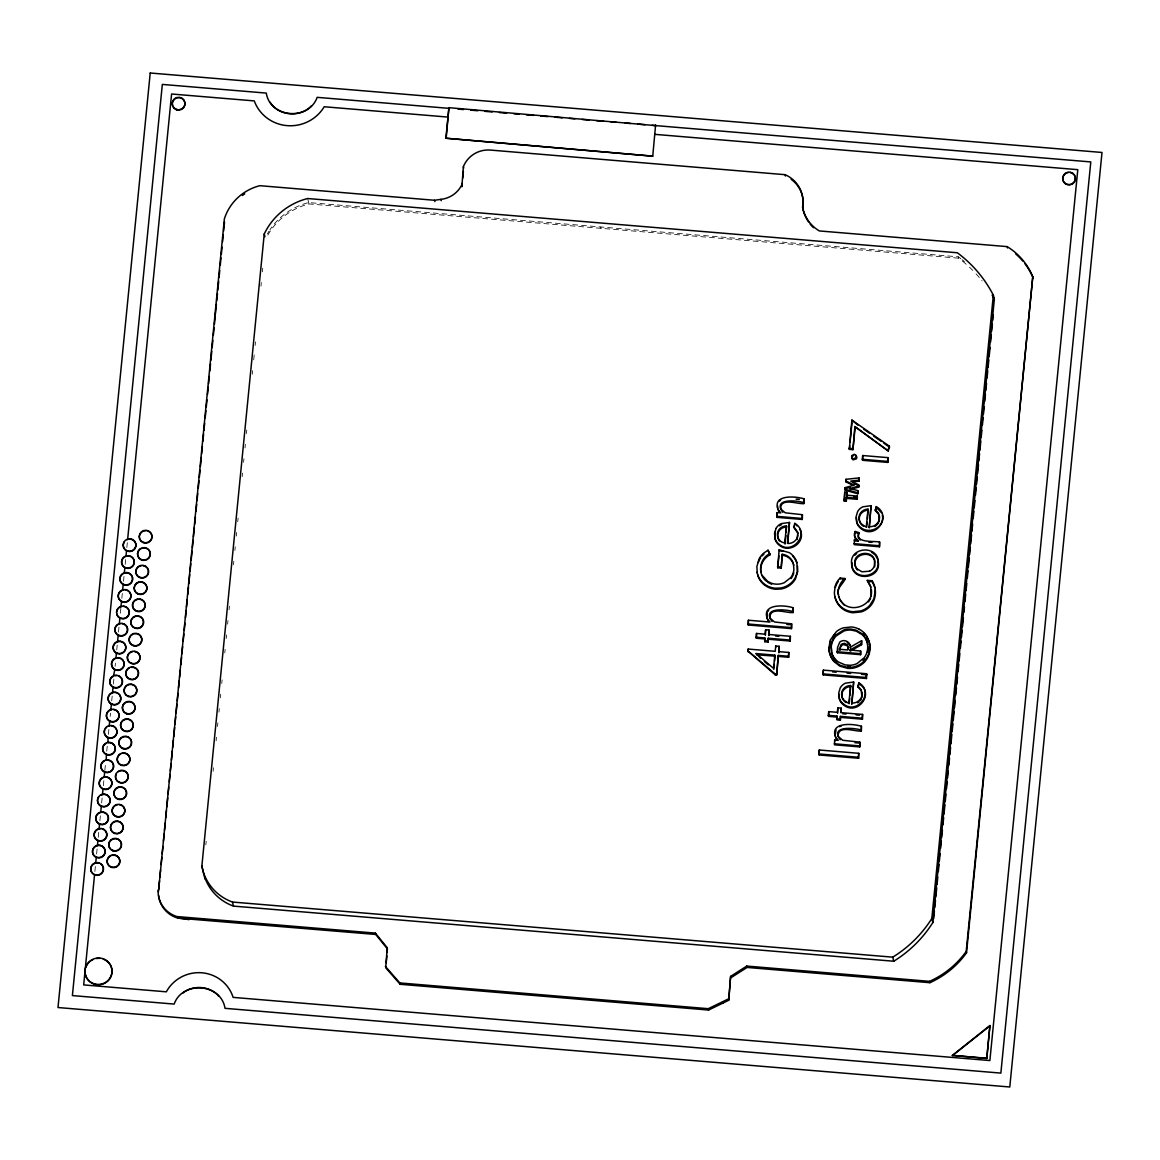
<?xml version="1.0" encoding="UTF-8"?>
<svg xmlns="http://www.w3.org/2000/svg" width="1160" height="1160" viewBox="0 0 1160 1160"><rect width="100%" height="100%" fill="white"/><g stroke="black" fill="none" stroke-linecap="round" stroke-linejoin="round"><path stroke-width="0.75" stroke-dasharray="5 3.75" d="M94.874 871.479L95.366 866.447M96.599 854.006L97.092 848.989M98.237 837.317L98.904 830.604M99.876 820.816L100.528 814.103M101.63 802.981L102.124 797.964M103.341 785.697L103.834 780.665M104.835 770.443L105.662 762.062M106.734 751.216L107.401 744.517M108.402 734.367L109.069 727.654M110.171 716.372L110.49 713.139M111.708 700.915L112.187 696.058M113.375 684.009L113.854 679.165M115.101 666.391L115.42 663.158M116.74 649.904L117.218 645.047M118.494 632.07L119.132 625.602M120.365 613.19L120.843 608.347M121.829 598.328L122.307 593.471M123.511 581.261L123.99 576.404M125.178 564.398L125.657 559.54M126.831 547.534L127.31 542.691M205.842 844.842L206.19 841.261M213.092 771.327L213.44 767.746M216.094 740.848L216.456 737.252M217.514 726.493L217.862 722.912M218.936 712.153L219.283 708.572M220.342 697.812L220.704 694.231M221.763 683.472L222.111 679.876M224.779 652.906L225.127 649.31M226.2 638.522L226.548 634.926M227.621 624.138L227.969 620.542M229.042 609.754L229.39 606.158M233.479 564.804L233.827 561.208M234.886 550.434L235.248 546.838M236.306 536.05L236.669 532.454M237.727 521.666L238.09 518.071M242.164 476.716L242.527 473.12M243.585 462.333L243.933 458.736M245.006 447.949L245.355 444.352M246.427 433.564L246.775 429.983M252.271 374.245L252.633 370.649M253.692 359.861L254.228 354.467M255.113 345.477L255.475 341.881M260.971 286.157L261.333 282.562M262.392 271.774L262.74 268.177M960.813 258.724A127.368 124.308 -13.9 0 0 958.334 256.824L308.661 202.579A65.163 63.597 -13.9 0 0 269.976 229.724M267.786 235.161A65.163 63.597 -13.9 0 1 308.995 203.942L958.667 258.173A127.368 124.308 -13.9 0 1 961.147 260.072M958.334 256.824L958.667 258.173M600.75 226.969L601.083 228.317M307.646 198.519L308.995 203.942M962.38 261.043A127.368 124.308 -13.9 0 1 968.31 266.133M969.456 267.192A127.368 124.308 -13.9 0 1 972.819 270.469M976.038 273.847A127.368 124.308 -13.9 0 1 982.099 280.981M962.046 259.695A127.368 124.308 -13.9 0 1 964.453 261.681M267.452 233.812A65.163 63.597 -13.9 0 1 269.091 231.072"/><path stroke-width="1.5" d="M774.764 537.225L775.286 531.831M838.927 696.812L838.927 694.159M856.327 517.809L856.878 522.928A12.151 11.846 -13.9 0 0 861.111 528.67C875.394 540.168 892.635 515.939 876.293 506.601L875.394 510.661L878.802 514.373M838.491 594.529C833.866 589.062 850.439 577.811 842.001 579.231M874.857 561.498L874.437 565.717A9.048 8.83 -13.9 0 1 869.551 571.213M878.062 561.092C880.73 576.375 856.268 581.479 852.151 566.936M851.889 565.34L851.918 562.527M808.563 221.966A37.033 36.148 -13.9 0 1 802.792 208.089L802.894 200.216A30.363 29.638 -13.9 0 0 785.103 174.681L490.434 150.075A26.361 25.723 -13.9 0 0 463.376 166.663L461.868 186.716L462.202 183.309M875.235 589.86L873.915 598.734L869.695 605.491A19.938 19.459 -13.9 0 1 860.894 610.899L852.846 611.74A20.75 20.242 -13.9 0 1 845.074 609.551A20.097 19.604 -13.9 0 1 837.491 602.721L836.23 600.46A21.011 20.503 -13.9 0 1 834.373 592.688L835.098 586.438A18.299 17.849 -13.9 0 1 840.115 578.072L845.002 578.492L845.234 579.609M867.738 646.192L867.651 648.73A18.575 18.125 -13.9 0 1 864.243 657.691L857.052 663.578A18.299 17.849 -13.9 0 1 850.091 665.289L845.104 664.883L838.506 662.07A17.936 17.502 -13.9 0 1 831.749 652.906M94.54 874.829L83.68 984.913L166.344 991.814A36.38 35.51 -13.9 0 1 201.883 972.79A36.38 35.51 -13.9 0 1 233.117 997.383L989.871 1060.559L1077.799 169.665L654.907 134.357M95.7 863.083L96.266 857.37M97.425 845.626L97.904 840.666M99.543 824.165L99.064 828.921L97.86 829.298A6.394 6.249 -13.9 0 0 96.787 840.101L98.266 840.84A6.394 6.249 -13.9 0 0 106.488 837.085A6.394 6.249 -13.9 0 0 102.747 829.081M100.703 812.435L101.297 806.345M102.457 794.6L103.008 789.046M104.168 777.316L104.675 772.125M106.401 754.565L106.212 760.264A6.394 6.249 -13.9 0 1 113.622 766.948A6.394 6.249 -13.9 0 1 105.024 772.299L103.559 771.545A6.394 6.249 -13.9 0 1 104.618 760.757M108.069 737.716L107.953 742.719A6.394 6.249 -13.9 0 1 115.362 749.404A6.394 6.249 -13.9 0 1 106.763 754.754L105.284 754A6.394 6.249 -13.9 0 1 106.357 743.212M109.228 725.971L109.693 721.23M110.809 709.905L111.389 704.149M112.505 692.824L113.056 687.242M114.782 669.625L113.491 676.135A6.394 6.249 -13.9 0 0 112.433 686.923L113.897 687.677A6.394 6.249 -13.9 0 0 122.119 683.922A6.394 6.249 -13.9 0 0 118.378 675.917M116.421 653.138L115.913 658.314L116.826 658.024A6.394 6.249 -13.9 0 1 124.236 664.709A6.394 6.249 -13.9 0 1 115.638 670.059L114.173 669.305A6.394 6.249 -13.9 0 1 115.231 658.517M117.537 641.813L118.175 635.303M119.291 623.993L119.886 618.048M121.002 606.723L121.51 601.562M122.626 590.237L123.192 584.495M124.308 573.171L124.859 567.632M125.976 556.307L126.513 550.768M127.629 539.458L171.593 94.003L254.272 100.906A38.845 37.903 -13.9 0 0 287.086 125.628A38.845 37.903 -13.9 0 0 324.22 106.749L448.224 117.102M158.456 891.562L224.373 218.834A49.778 48.589 -13.9 0 1 259.84 185.687L434.594 200.274L440.916 199.346A25.984 25.36 -13.9 0 0 461.535 185.353M158.644 889.749L159.529 880.744M159.877 877.148L160.588 869.942M161.124 864.534L161.834 857.341M162.197 853.731L162.907 846.524M163.444 841.13L164.154 833.924M164.502 830.313L165.213 823.121M165.75 817.713L166.46 810.506M166.808 806.91L167.707 797.906M168.055 794.295L168.766 787.089M169.302 781.695L170.012 774.488M170.375 770.878L171.085 763.686M171.434 760.076L172.318 751.071M172.68 747.475L173.391 740.268M173.754 736.658L174.638 727.654M174.986 724.058L175.696 716.851M176.059 713.255L176.944 704.236M177.306 700.64L178.016 693.433M178.553 688.039L179.263 680.833M179.612 677.222L180.322 670.016M180.858 664.622L181.569 657.415M181.917 653.82L182.627 646.613M183.164 641.204L183.875 633.998M184.237 630.402L184.947 623.196M185.484 617.787L186.194 610.58M186.542 606.985L187.253 599.778M187.789 594.37L188.5 587.178M188.848 583.567L189.747 574.562M190.095 570.966L190.805 563.76M191.168 560.149L192.052 551.145M192.415 547.549L193.125 540.342M193.474 536.746L194.358 527.742M194.72 524.132L195.431 516.925M195.968 511.531L196.678 504.325M197.026 500.714L197.737 493.522M198.273 488.113L198.983 480.907M199.346 477.311L200.056 470.104M200.405 466.494L201.304 457.489M201.651 453.893L202.362 446.687M202.899 441.278L203.609 434.072M203.957 430.476L204.667 423.27M205.204 417.875L205.914 410.669M206.277 407.059L206.987 399.852M207.524 394.458L208.235 387.251M208.582 383.655L209.293 376.449M209.829 371.04L210.54 363.834M210.888 360.238L211.787 351.233M212.135 347.623L212.845 340.416M213.382 335.022L214.093 327.816M214.455 324.205L215.165 317.013M215.513 313.418L216.398 304.457M216.761 300.861L217.457 293.697M217.819 290.101L218.704 281.14M219.051 277.559L219.762 270.382M220.298 265.017L220.994 257.839M221.357 254.257L222.067 247.08M222.589 241.7L223.3 234.537M223.648 230.942L224.532 221.981M201.869 866.027L264.248 233.987A65.163 63.597 -13.9 0 1 307.646 198.519L957.319 252.749A127.368 124.308 -13.9 0 1 993.337 295.147L994.352 299.207L932.829 922.548A121.293 118.363 -13.9 0 1 893.751 961.234L233.464 906.105A48.575 47.4 -13.9 0 1 202.869 870.102L201.869 866.027A48.575 47.4 -13.9 0 0 232.464 902.045L233.464 906.105M655.603 124.932L652.746 156.165L445.904 138.228L448.92 107.677L655.762 125.613M446.238 137.228L448.92 107.677M462.709 178.219L463.376 171.419M802.444 206.741A37.033 36.148 -13.9 0 0 819.293 230.927L1007.155 246.616A65.221 63.655 -13.9 0 1 1032.777 276.762L966.193 951.446A89.9 87.739 -13.9 0 1 929.595 981.345L746.75 966.077L730.611 976.386L728.726 1000.268L708.601 1010.041L400.171 984.289L385.714 967.759L387.223 947.72L375.376 933.104L176.915 916.559A27.405 26.738 -13.9 0 1 158.123 890.198M386.222 962.655L386.889 955.869M387.223 952.462L387.223 947.72M770.037 618.193L774.532 621.977L791.613 623.848L791.497 628.618L748.272 625.008L748.389 620.237L769.95 622.035L767.195 618.599M748.272 625.008L748.389 620.237M778.519 656.429L788.669 657.27L788.409 656.255L778.273 655.414L776.692 675.018L775.315 674.902L747.997 651.064L748.2 649.063L775.199 651.311L775.721 646.033L779.172 646.323L778.896 652.616L779.172 646.323M748.258 652.079L748.2 649.063M768.457 639.232L790.264 641.059L790.018 640.044L768.195 638.217L768.181 642.016L764.773 641.726L765.049 638.957L756.363 638.232L756.494 633.462L765.18 634.187L765.426 635.202L765.614 629.721L769.008 630.01L768.819 635.477L769.008 630.01M756.363 638.232L756.494 633.462M756.175 653.558L773.517 668.334L774.822 655.125L756.175 653.558L760.394 658.14M756.407 654.776L775.083 656.139L774.59 661.084M728.726 1000.268L730.611 976.386M764.773 641.726L764.803 637.928L756.117 637.202M765.18 634.187L765.614 629.721M780.796 509.08L785.262 512.822L802.386 514.692L802.27 519.462L777.055 517.36L777.171 512.589L780.782 512.894L777.997 509.458M777.055 517.36L777.171 512.589M768.181 642.016L768.195 638.217M793.759 565.268L792.628 561.759A13.514 13.195 -13.9 0 0 789.597 557.641A13.079 12.76 -13.9 0 0 782.231 554.291L781.216 568.066L777.722 567.776L779.143 549.797L789.525 552.711A18.4 17.951 -13.9 0 1 796.659 561.918L797.79 571.314L795.397 578.956A19.778 19.3 -13.9 0 1 790.38 584.814L788.264 586.279A20.285 19.807 -13.9 0 1 780.999 589.005L775.648 589.251A21.242 20.735 -13.9 0 1 767.789 587.062L765.528 585.742A19.981 19.502 -13.9 0 1 760.134 580.304A19.793 19.314 -13.9 0 1 757.93 575.693L757.045 572.112M777.722 567.776L778.896 555.901M781.216 568.066L782.231 554.291M786.465 525.929L784.769 543.097L781.666 541.966A8.54 8.338 -13.9 0 1 777.49 535.543C776.751 530.279 781.289 525.871 786.465 525.929L786.205 532.092M785.03 544.112L785.871 535.529M773.778 669.349L774.256 664.39M776.026 528.423A11.005 10.745 -13.9 0 1 781.347 523.58L789.496 522.449L787.422 543.416C792.454 543.982 797.558 540.226 797.906 535.05M787.843 542.691L789.496 522.449M776.692 675.018L778.273 655.414M788.409 656.255L788.785 652.457L778.65 651.601M790.018 640.044L790.38 636.289L768.572 634.462M791.497 628.618L791.613 623.848M769.892 617.845C769.66 605.911 786.857 613.452 793.077 612.524L793.193 607.753C782.913 604.49 759.032 603.867 768.587 621.441M802.27 519.462L802.386 514.692M780.651 508.733C780.288 496.988 797.891 504.484 803.837 503.571L803.952 498.8C793.773 495.726 769.689 494.638 779.404 512.314M788.669 657.27L788.785 652.457M790.264 641.059L790.38 636.289M793.077 612.524L793.193 607.753M803.837 503.571L803.952 498.8M823.02 673.887L823.383 670.132L866.607 673.742L866.491 678.513L823.266 674.902L823.02 673.887L866.23 677.498L866.491 678.513M823.266 674.902L823.383 670.132M859.038 477.935L858.82 480.182L850.744 481.096L858.617 484.764L858.487 486.084L849.961 488.519L857.791 490.622L857.82 493.783L845.248 490.216L845.161 487.62L854.369 485.083L845.814 480.936L845.973 479.312L859.038 477.935L859.067 481.197L852.629 481.806M818.916 753.957L819.308 749.998L858.748 753.304L858.617 758.263L819.178 754.971L818.916 753.957L858.356 757.248L858.617 758.263M846.611 498.394L857.284 499.293L857.037 498.278L846.351 497.379L846.321 501.25L844.234 501.076L844.755 492.13L846.858 492.304L846.829 496.19L846.858 492.304M855.109 427.576L852.933 449.674L849.337 449.37L851.875 420.079L889.372 446.194L888.299 450.993L854.862 426.561L888.299 450.993M819.178 754.971L819.308 749.998M844.234 501.076L844.755 492.13M845.248 490.216L845.161 487.62M853.194 485.402L846.06 481.951L845.973 479.312M849.337 449.37L849.685 445.846M850.034 442.308L851.947 422.863M846.321 501.25L846.351 497.379M852.933 449.674L854.862 426.561M828.327 715.357L837.012 716.082L837.259 717.097L828.573 716.372L828.327 715.357L828.689 711.602L837.375 712.327L837.81 707.875L841.217 708.165L841.174 712.139M828.573 716.372L828.82 713.878M850.019 649.962L860.633 651.05L860.618 654.689L837.375 652.746L837.534 647.57L839.753 642.103C844.262 638.246 851.353 642.336 850.439 648.237L850.193 647.222L861.648 640.683L861.605 644.67L850.251 651.166L850.019 649.962L861.358 643.655L861.648 640.683M837.375 652.746L837.781 648.585M844.987 578.593C839.376 582.581 836.592 590.904 839.144 597.704M847.554 645.758L842.784 644.467L840.507 646.961L839.927 650.311L839.681 649.296L841.159 644.308L844.451 643.278L847.308 644.742L848.163 649.411M857.037 498.278L857.255 496.074L846.568 495.175M857.82 493.783L857.791 490.622M857.284 499.293L857.255 496.074M850.222 489.389L858.748 487.099L858.617 484.764M838.26 736.527L842.726 740.268L859.85 742.139L859.734 746.909L834.518 744.807L834.649 740.036L838.245 740.327L835.461 736.904M840.652 717.387L862.474 719.2L862.213 718.185L840.406 716.372L840.377 720.157L836.984 719.882L837.012 716.082M858.11 541.096L855.326 538.501L854.499 535.804A6.786 6.612 -13.9 0 1 855.224 531.483L858.82 532.614C854.485 543.446 874.51 540.821 879.599 541.995L879.483 546.766L854.267 544.649L854.398 539.893L857.849 540.168L855.065 537.486M862.344 459.287L862.721 455.532L887.937 457.635L887.806 462.405L862.605 460.302L862.344 459.287L887.559 461.39L887.806 462.405M837.621 713.342L837.81 707.875M862.605 460.302L862.721 455.532M840.377 720.157L840.406 716.372M841.217 708.165L840.768 712.617L862.59 714.429L862.474 719.2M848.946 702.67L850.628 685.502C845.466 685.458 840.913 689.866 841.653 695.13A8.54 8.338 -13.9 0 0 845.829 701.539L849.192 703.685L849.7 698.538M866.346 526.321L868.042 509.153C862.866 509.11 858.327 513.517 859.053 518.781A8.54 8.338 -13.9 0 0 863.229 525.19L866.592 527.336L867.1 522.188M850.034 695.101L850.628 685.502M867.448 518.752L868.042 509.153M853.659 682.022L851.832 704.004L853.659 682.022L845.51 683.153A11.005 10.745 -13.9 0 0 840.188 687.996L838.68 693.143L839.463 699.262A12.151 11.846 -13.9 0 0 843.697 705.019C857.284 716.314 875.22 693.187 859.154 683.95L858.893 682.936C874.973 692.158 857.037 715.299 843.451 704.004A12.151 11.846 -13.9 0 1 839.216 698.247M871.058 505.673L869.246 527.669L871.058 505.673L862.909 506.804A11.005 10.745 -13.9 0 0 857.588 511.661L856.08 516.794L856.616 521.913A12.151 11.846 -13.9 0 0 860.851 527.655C869.783 534.789 885.109 526.959 882.354 515.112M870.856 587.221L867.274 580.348L872.103 580.754C877.119 588.627 876.539 599.691 869.957 606.506A19.938 19.459 -13.9 0 1 861.155 611.914L853.093 612.755A20.75 20.242 -13.9 0 1 845.336 610.566A20.097 19.604 -13.9 0 1 837.737 603.736L836.49 601.475A21.011 20.503 -13.9 0 1 834.91 596.443M860.618 654.689L860.633 651.05M858.356 757.248L858.748 753.304M859.734 746.909L859.85 742.139M838.129 736.179C837.752 724.434 855.355 731.931 861.3 731.017L861.416 726.247C851.237 723.173 827.153 722.086 836.867 739.761M862.213 718.185L862.59 714.429M866.23 677.498L866.607 673.742M879.483 546.766L879.599 541.995M887.559 461.39L887.937 457.635M861.3 731.017L861.416 726.247M932.829 922.548L931.828 918.488L993.337 295.147M933.698 918.503L934.409 911.296M934.771 907.685L935.482 900.479M935.83 896.883L936.729 887.879M937.077 884.268L937.788 877.062M938.324 871.667L939.034 864.461M939.397 860.851L940.107 853.644M940.644 848.236L941.355 841.029M941.702 837.433L942.413 830.227M942.949 824.818L943.66 817.611M944.008 814.015L944.907 804.996M945.255 801.401L945.965 794.194M946.502 788.785L947.212 781.579M947.575 777.983L948.285 770.777M948.822 765.368L949.533 758.161M949.88 754.565L950.591 747.359M950.954 743.748L951.838 734.744M952.201 731.134L952.911 723.927M953.259 720.331L954.143 711.327M954.506 707.716L955.216 700.51M955.753 695.115L956.463 687.909M956.812 684.298L957.522 677.092M958.058 671.683L958.769 664.477M959.131 660.881L959.842 653.674M960.379 648.266L961.089 641.059M961.437 637.463L962.147 630.257M962.51 626.647L963.394 617.642M963.931 612.234L964.467 606.839M964.989 601.431L965.7 594.225M966.062 590.614L966.773 583.408M967.309 578.014L968.02 570.807M968.368 567.197L969.267 558.192M969.615 554.582L970.326 547.375M970.688 543.779L971.572 534.774M971.935 531.164L972.645 523.957M973.167 518.563L973.878 511.357M974.24 507.747L974.951 500.54M975.487 495.132L976.198 487.925M976.546 484.329L977.256 477.123M977.619 473.512L978.504 464.507M978.866 460.911L979.577 453.705M979.924 450.095L980.823 441.09M981.171 437.479L981.882 430.287M982.418 424.879L983.129 417.673M983.477 414.062L984.202 406.855M984.724 401.462L985.434 394.255M985.797 390.645L986.508 383.438M987.044 378.029L987.755 370.823M988.103 367.227L988.813 360.02M989.176 356.41L990.06 347.406M990.596 341.997L991.307 334.805M991.669 331.195L992.38 323.988M992.728 320.392L993.264 314.983M730.945 977.735L747.083 967.44L929.928 982.694A89.9 87.739 -13.9 0 0 966.527 952.795L1032.777 276.762M986.768 1058.514L989.93 1025.527L952.374 1055.368L986.768 1058.514L989.93 1025.527M871.305 596.037L870.609 586.206L867.26 580.449M767.166 613.133L766.847 617.468M879.381 521.115L878.555 513.358L875.147 509.646M861.967 697.464L861.155 689.707L857.747 685.995L858.893 682.936M874.683 566.732L874.437 559.555M830.502 641.117L829.139 649.324A20.807 20.314 -13.9 0 0 830.053 654.588A20.343 19.865 -13.9 0 0 833.793 661.36L839.855 666.144L847.597 668.363A20.75 20.242 -13.9 0 0 855.659 667.493A20.097 19.604 -13.9 0 0 864.476 662.041M888.038 449.978L889.372 446.194M798.065 533.455L793.832 527.438L794.731 523.363C810.796 532.585 792.874 555.712 779.288 544.417A12.151 11.846 -13.9 0 1 775.054 538.675M875.394 510.661L876.293 506.601M861.402 690.722L857.994 687.01L859.154 683.95M836.012 729.857L835.098 735.759M797.123 539.545L797.805 532.44L793.585 526.423M776.026 528.423L774.517 533.557L775.301 539.69A12.151 11.846 -13.9 0 0 779.534 545.432C789.815 553.827 806.577 541.909 799.951 529.496M758.263 562.44L759.278 560.077A19.662 19.198 -13.9 0 1 760.568 557.916M858.82 532.614L858.226 537.37L860.126 540.067M868.579 601.88L870.638 598.139M878.7 522.783L875.017 526.51M860.329 700.611L861.3 699.117M767.804 611.523L768.717 610.16M852.18 456.59L853.586 455.401M833.039 636.448L834.707 634.433M864.476 662.041L866.143 660.011A21.011 20.503 -13.9 0 0 869.492 652.674L869.957 649.861A20.909 20.416 -13.9 0 0 869.13 641.784L866.94 637.087M862.996 660.518L864.505 658.706M854.906 555.162L856.674 553.436M779.447 501.076L780.622 499.989M311.576 105.691C300.599 117.841 278.806 116.275 270.12 102.24M952.447 1055.643L990.002 1025.803M182.671 993.178C193.111 984.593 209.975 985.84 218.79 996.193M757.291 573.127L756.856 566.645L759.032 559.062A19.662 19.198 -13.9 0 1 763.701 553.146L768.021 550.217L769.732 553.769C759.104 558.554 757.205 574.62 766.774 581.45M769.732 553.769L769.993 554.784C763.642 557.989 759.626 565.297 760.96 572.359M857.617 702.844L859.096 701.858M385.381 966.41L399.837 982.94L708.267 1008.692L728.393 998.919M869.551 571.213L861.981 571.808L857.182 568.965A9.469 9.251 -13.9 0 1 854.862 563.861C852.962 552.058 872.465 549.245 874.683 560.585M839.535 726.624L841.232 726.087M126.962 539.661L128.557 539.168A6.394 6.249 -13.9 0 1 135.966 545.852A6.394 6.249 -13.9 0 1 127.368 551.203L125.889 550.449A6.394 6.249 -13.9 0 1 124.41 541.749M123.54 589.947L121.945 590.454A6.394 6.249 -13.9 0 0 120.886 601.242L122.351 601.982A6.394 6.249 -13.9 0 0 130.819 597.443A6.394 6.249 -13.9 0 0 125.207 589.875M121.916 606.448L120.321 606.941A6.394 6.249 -13.9 0 0 116.609 612.074M120.219 623.703L118.624 624.196A6.394 6.249 -13.9 0 0 117.551 634.999L119.031 635.738A6.394 6.249 -13.9 0 0 127.484 631.199A6.394 6.249 -13.9 0 0 121.887 623.63M111.737 709.615L110.142 710.109A6.394 6.249 -13.9 0 0 109.069 720.911L110.548 721.65A6.394 6.249 -13.9 0 0 119.016 717.112A6.394 6.249 -13.9 0 0 113.404 709.543M108.01 726.348L109.606 725.855M101.239 794.977L102.834 794.484A6.394 6.249 -13.9 0 1 110.243 801.168A6.394 6.249 -13.9 0 1 101.645 806.519L100.18 805.765A6.394 6.249 -13.9 0 1 98.687 797.065M845.408 488.635L850.019 487.374M868.289 510.168C863.112 510.125 858.574 514.533 859.313 519.796A8.54 8.338 -13.9 0 0 863.489 526.22M786.712 526.945C781.55 526.901 776.997 531.294 777.736 536.558A8.54 8.338 -13.9 0 0 779.52 540.952M850.889 686.517C845.712 686.473 841.174 690.882 841.899 696.145A8.54 8.338 -13.9 0 0 846.089 702.554M868.985 526.654C875.032 527.438 880.658 521.725 879.381 515.663M851.585 702.989C857.631 703.786 863.258 698.073 861.981 692.012M847.859 666.26L850.338 666.304M387.556 949.068L375.724 934.452L178.118 918.126L177.784 916.762M449.094 108.359L317.159 97.338C308.806 120.974 270.222 118.175 266.278 93.09L162.327 84.419L72.398 995.584L174.159 1004.082C182.497 980.461 221.082 983.245 225.025 1008.33L1000.862 1073.101L1090.792 161.922L652.166 125.309M458.07 109.112L463.463 109.562M470.655 110.156L477.848 110.751M485.025 111.36L492.217 111.954M499.409 112.563L506.601 113.158M513.793 113.752L519.173 114.202M526.365 114.811L533.557 115.406M540.749 116.014L547.94 116.609M555.118 117.203L562.31 117.812M569.502 118.407L574.896 118.856M582.073 119.465L589.265 120.06M596.457 120.654L603.649 121.263M610.841 121.858L616.221 122.307M625.211 123.062L630.605 123.511M637.797 124.106L644.989 124.715M445.904 138.228L652.746 156.165M849.077 448.354L852.687 448.659M853.948 496.784L857.501 497.089M843.972 500.061L846.075 500.236M796.064 499.134L799.327 499.409M803.576 502.555C796.644 500.351 772.328 498.089 782.754 512.314M776.808 516.345L802.01 518.447M858.095 541.183L854.644 540.908L854.398 539.893M868.738 542.082L871.914 542.343M854.021 543.634L879.236 545.751M777.461 566.761L780.97 567.051M869.13 581.493L872.349 581.769L874.93 587.714M792.831 611.509C785.712 609.232 761.612 607.115 772.009 621.47M786.784 624.442L790.178 624.718M748.026 623.993L791.236 627.603M775.533 636.042L778.896 636.318M764.527 640.712L767.92 641.001M839.681 649.296L847.757 649.962L847.873 646.308M837.129 651.731L860.372 653.674M832.634 671.901L836.244 672.205M847.046 673.104L850.642 673.409M861.445 674.308L866.854 674.758M747.997 651.064L775.054 673.887L776.446 674.003M842.696 713.762L846.06 714.053M856.123 714.893L859.487 715.169M836.737 718.866L840.13 719.142M861.053 730.002C854.122 727.798 829.791 725.536 840.217 739.761M855.007 742.734L860.111 743.154M834.272 743.792L859.487 745.894M232.464 902.045L892.751 957.159A121.293 118.363 -13.9 0 0 931.828 918.488M952.374 1055.368L986.696 1058.239M783.246 551.304L779.389 550.812L779.143 549.797M845.002 489.201L857.573 492.768M855.224 531.483L855.471 532.498L859.067 533.629M854.152 483.575L858.879 485.779M767.833 582.349L771.632 584.249M871.479 552.102L875.409 555.118L877.786 559.497M857.892 425.111L851.875 420.079M863.663 429.127L869.434 433.159M873.755 436.16L880.962 441.191M883.847 443.192L889.618 447.209M847.206 642.22L850.091 645.554M876.554 507.616L881.513 512.735M796.934 525.857L794.731 523.363M855.442 455.561L856.153 456.155A2.465 2.407 -13.9 0 1 856.428 458.824L853.151 459.867A2.465 2.407 -13.9 0 1 851.904 457.489M764.382 661.504L768.384 664.868M844.349 605.259L840.362 600.59L838.883 596.689M873.901 558.874C868.97 550.405 853.485 554.553 855.109 564.876A9.469 9.251 -13.9 0 0 857.428 569.98M762.077 575.244L767.587 581.334L771.385 583.234A17.241 16.834 -13.9 0 0 784.218 582.726L790.801 577.564A15.935 15.544 -13.9 0 0 793.889 569.647L793.498 564.253M840.115 599.575C847.974 614.872 873.944 606.506 871.363 589.57M769.993 554.784L768.021 550.217M867.202 642.452L866.375 640.276A17.777 17.342 -13.9 0 0 862.315 634.737L856.239 631.156L851.324 630.112A18.11 17.675 -13.9 0 0 844.088 630.938L836.201 635.912A18.299 17.864 -13.9 0 0 832.416 641.871A18.516 18.067 -13.9 0 0 831.285 646.642L831.43 651.601M1007.155 246.616L1007.489 247.964M802.865 202.521L802.792 208.089L803.228 201.579A30.363 29.638 -13.9 0 0 791.178 179.307M785.103 174.681L785.436 176.03M858.82 480.182L859.067 481.197M858.487 486.084L858.748 487.099M966.193 951.446L966.527 952.795M872.103 580.754L872.349 581.769M845.814 480.936L846.06 481.951M861.358 643.655L861.605 644.67M840.115 578.086L840.362 579.101M857.747 685.995L857.994 687.01M929.595 981.345L929.928 982.694M892.751 957.159L893.751 961.234M828.689 711.602L828.936 712.617M834.649 740.036L834.895 741.051M775.721 646.033L775.967 647.048M774.822 655.125L775.083 656.139M775.054 673.887L775.315 674.902M764.803 637.928L765.049 638.957M746.75 966.077L747.083 967.44M722.636 1001.704L722.97 1003.066M708.267 1008.692L708.601 1010.041M463.376 166.663L463.71 168.026M440.916 199.346L441.25 200.694M434.594 200.274L434.927 201.623M264.248 233.987L264.915 236.698M399.837 982.94L400.171 984.289M375.376 933.104L375.724 934.452M215.006 313.852L215.339 315.201M203.681 918.764L204.015 920.127M189.08 919.634L177.248 917.922A27.405 26.738 -13.9 0 1 158.572 895.404M867.753 644.772L866.129 639.261A17.777 17.342 -13.9 0 0 862.054 633.722L855.993 630.141L851.077 629.097A18.11 17.675 -13.9 0 0 843.842 629.923L835.939 634.897A18.299 17.864 -13.9 0 0 833.17 638.682A18.516 18.067 -13.9 0 0 831.024 645.627L831.995 653.936A17.936 17.502 -13.9 0 0 836.926 661.649M867.506 643.757L867.912 649.745A18.575 18.125 -13.9 0 1 867.506 652.21M777.606 505.818L777.635 508.312M797.543 565.978L797.094 572.996L795.136 577.926A19.778 19.3 -13.9 0 1 790.134 583.799L788.017 585.264A20.285 19.807 -13.9 0 1 780.738 587.99L775.402 588.236A21.242 20.735 -13.9 0 1 767.543 586.047L765.281 584.727A19.981 19.502 -13.9 0 1 761.424 581.32A19.793 19.314 -13.9 0 1 757.683 574.678M1015.667 253.895A65.221 63.655 -13.9 0 1 1022.772 261.029M1024.86 263.639A65.221 63.655 -13.9 0 1 1033.111 278.125M813.537 227.708A37.033 36.148 -13.9 0 1 810.086 223.996M242.382 195.504A49.778 48.589 -13.9 0 1 244.702 193.88M205.335 879.367A48.575 47.4 -13.9 0 1 204.479 876.771M992.134 295.118A127.368 124.308 -13.9 0 1 994.352 299.207M103.284 959.131A13.528 13.209 -13.9 0 1 111.563 974.965A13.528 13.209 -13.9 0 1 96.077 984.593A13.528 13.209 -13.9 0 1 85.1 970.441M85.898 967.077A13.528 13.209 -13.9 0 1 92.959 959.595M96.324 958.552A13.528 13.209 -13.9 0 1 99.847 958.392M100.847 863.997A6.394 6.249 -13.9 0 1 94.888 875.003L93.424 874.263A6.394 6.249 -13.9 0 1 94.482 863.461L96.077 862.967A6.394 6.249 -13.9 0 1 99.368 863.243M99.456 828.806A6.394 6.249 -13.9 0 1 101.123 828.733M111.273 725.783A6.394 6.249 -13.9 0 1 116.884 733.352A6.394 6.249 -13.9 0 1 108.416 737.89L106.952 737.151A6.394 6.249 -13.9 0 1 104.675 729.886M105.459 728.437A6.394 6.249 -13.9 0 1 106.604 727.233M112.476 855.297A6.394 6.249 -13.9 0 1 119.683 863.055A6.394 6.249 -13.9 0 1 109.374 866.244A6.394 6.249 -13.9 0 1 110.881 855.79M119.132 804.634A6.394 6.249 -13.9 0 1 124.033 813.986A6.394 6.249 -13.9 0 1 113.26 814.465A6.394 6.249 -13.9 0 1 117.465 804.707M120.872 787.104A6.394 6.249 -13.9 0 1 125.758 796.456A6.394 6.249 -13.9 0 1 114.985 796.934A6.394 6.249 -13.9 0 1 119.204 787.19M118.436 771.617A6.394 6.249 -13.9 0 1 128.107 775.387A6.394 6.249 -13.9 0 1 121.075 783.043A6.394 6.249 -13.9 0 1 116.203 774.024M122.54 753.289A6.394 6.249 -13.9 0 1 129.76 761.047A6.394 6.249 -13.9 0 1 119.451 764.252A6.394 6.249 -13.9 0 1 120.944 753.783M118.19 693.564A6.394 6.249 -13.9 0 1 112.23 704.584L110.766 703.83A6.394 6.249 -13.9 0 1 111.824 693.042L113.419 692.549A6.394 6.249 -13.9 0 1 116.71 692.824M115.087 675.642A6.394 6.249 -13.9 0 1 116.754 675.57M123.584 606.375A6.394 6.249 -13.9 0 1 129.195 613.945A6.394 6.249 -13.9 0 1 120.727 618.483L119.263 617.729A6.394 6.249 -13.9 0 1 116.667 613.698M131.124 667.348A6.394 6.249 -13.9 0 1 138.33 675.105A6.394 6.249 -13.9 0 1 128.02 678.31A6.394 6.249 -13.9 0 1 129.528 667.841M134.343 651.514A6.394 6.249 -13.9 0 1 139.243 660.852A6.394 6.249 -13.9 0 1 128.47 661.33A6.394 6.249 -13.9 0 1 132.69 651.587M134.444 633.708A6.394 6.249 -13.9 0 1 141.65 641.465A6.394 6.249 -13.9 0 1 131.341 644.655A6.394 6.249 -13.9 0 1 132.849 634.201M139.504 599.198A6.394 6.249 -13.9 0 1 144.405 608.55A6.394 6.249 -13.9 0 1 133.632 609.029A6.394 6.249 -13.9 0 1 137.851 599.27M142.825 565.616A6.394 6.249 -13.9 0 1 147.712 574.954A6.394 6.249 -13.9 0 1 136.938 575.433A6.394 6.249 -13.9 0 1 141.157 565.688M146.189 548.274A6.394 6.249 -13.9 0 1 149.161 557.742A6.394 6.249 -13.9 0 1 139.026 558.192A6.394 6.249 -13.9 0 1 141.303 548.506M142.897 548.013A6.394 6.249 -13.9 0 1 144.565 547.926M147.9 530.976A6.394 6.249 -13.9 0 1 150.133 541.27A6.394 6.249 -13.9 0 1 139.635 539.009A6.394 6.249 -13.9 0 1 146.276 530.627M1070.028 172.477A6.394 6.249 -13.9 0 1 1074.436 182.047A6.394 6.249 -13.9 0 1 1063.662 182.018A6.394 6.249 -13.9 0 1 1068.36 172.477M792.585 555.988A18.4 17.951 -13.9 0 1 796.906 562.933M762.135 555.93A19.662 19.198 -13.9 0 1 763.947 554.161M793.788 572.851A15.935 15.544 -13.9 0 1 791.047 578.593M792.874 562.774A13.514 13.195 -13.9 0 0 787.756 557.076A13.079 12.76 -13.9 0 0 782.478 555.307M779.462 525.813A11.005 10.745 -13.9 0 1 781.593 524.596M863.606 633.142A20.59 20.082 -13.9 0 1 865.389 634.999M835.345 587.453A18.299 17.849 -13.9 0 1 838.202 581.551M854.746 536.819A6.786 6.612 -13.9 0 1 855.471 532.498M859.096 629.169A20.416 19.923 -13.9 0 0 851.338 626.951L843.277 627.865A20.329 19.836 -13.9 0 0 836.374 631.62L830.255 640.102L828.892 648.295A20.807 20.314 -13.9 0 0 830.748 656.009A20.343 19.865 -13.9 0 0 833.547 660.345L839.593 665.129L847.351 667.348A20.75 20.242 -13.9 0 0 855.413 666.478A20.097 19.604 -13.9 0 0 864.214 661.026L865.896 658.996A21.011 20.503 -13.9 0 0 869.246 651.659L869.71 648.846A20.909 20.416 -13.9 0 0 868.884 640.769L866.68 636.057A20.59 20.082 -13.9 0 0 861.329 630.518A20.329 19.836 -13.9 0 0 859.009 629.155M878.308 562.107C881.151 579.609 851.817 581.87 851.643 564.326C848.786 546.809 878.12 544.548 878.308 562.107M150.22 73.007L58 1007.533L1009.78 1086.992L1102 152.468L150.22 73.007M851.918 455.575L851.658 456.474A2.465 2.407 -13.9 0 0 852.89 458.852L856.167 457.809A2.465 2.407 -13.9 0 0 855.906 455.14L854.296 454.271L851.918 455.575M126.889 556.017L125.294 556.524A6.394 6.249 -13.9 0 0 124.236 567.312L125.7 568.052A6.394 6.249 -13.9 0 0 134.299 562.716A6.394 6.249 -13.9 0 0 126.889 556.017M125.222 572.895L123.627 573.388A6.394 6.249 -13.9 0 0 122.569 584.176L124.033 584.93A6.394 6.249 -13.9 0 0 132.646 579.579A6.394 6.249 -13.9 0 0 125.222 572.895M118.45 641.524L116.856 642.031A6.394 6.249 -13.9 0 0 115.797 652.819L117.261 653.573A6.394 6.249 -13.9 0 0 125.86 648.222A6.394 6.249 -13.9 0 0 118.45 641.524M104.545 777.2L102.95 777.693A6.394 6.249 -13.9 0 0 101.877 788.481L103.356 789.235A6.394 6.249 -13.9 0 0 111.954 783.885A6.394 6.249 -13.9 0 0 104.545 777.2M101.079 812.319L99.484 812.812A6.394 6.249 -13.9 0 0 98.412 823.6L99.891 824.354A6.394 6.249 -13.9 0 0 108.489 819.004A6.394 6.249 -13.9 0 0 101.079 812.319M97.802 845.51L96.207 846.003A6.394 6.249 -13.9 0 0 95.149 856.79L96.613 857.544A6.394 6.249 -13.9 0 0 105.212 852.194A6.394 6.249 -13.9 0 0 97.802 845.51M112.926 850.788A6.394 6.249 -13.9 0 0 121.466 843.813A6.394 6.249 -13.9 0 0 111.099 840.13A6.394 6.249 -13.9 0 0 112.926 850.788M114.637 833.474A6.394 6.249 -13.9 0 0 123.177 826.486A6.394 6.249 -13.9 0 0 112.81 822.817A6.394 6.249 -13.9 0 0 114.637 833.474M123.003 748.693A6.394 6.249 -13.9 0 0 131.544 741.704A6.394 6.249 -13.9 0 0 121.176 738.035A6.394 6.249 -13.9 0 0 123.003 748.693M124.715 731.293A6.394 6.249 -13.9 0 0 133.255 724.304A6.394 6.249 -13.9 0 0 122.902 720.621A6.394 6.249 -13.9 0 0 124.715 731.293M126.541 713.806A6.394 6.249 -13.9 0 0 135.082 706.832A6.394 6.249 -13.9 0 0 124.715 703.149A6.394 6.249 -13.9 0 0 126.541 713.806M128.252 696.508A6.394 6.249 -13.9 0 0 136.793 689.533A6.394 6.249 -13.9 0 0 126.425 685.85A6.394 6.249 -13.9 0 0 128.252 696.508M134.981 628.241A6.394 6.249 -13.9 0 0 143.535 621.252A6.394 6.249 -13.9 0 0 133.168 617.57A6.394 6.249 -13.9 0 0 134.981 628.241M138.344 594.166A6.394 6.249 -13.9 0 0 146.885 587.192A6.394 6.249 -13.9 0 0 136.532 583.509A6.394 6.249 -13.9 0 0 138.344 594.166M111.186 866.926A6.394 6.249 -13.9 0 0 119.726 859.937A6.394 6.249 -13.9 0 0 109.374 856.254A6.394 6.249 -13.9 0 0 111.186 866.926M112.839 850.454A6.394 6.249 -13.9 0 0 121.379 843.465A6.394 6.249 -13.9 0 0 111.012 839.782A6.394 6.249 -13.9 0 0 112.839 850.454M94.801 874.669A6.394 6.249 -13.9 0 0 103.356 867.694A6.394 6.249 -13.9 0 0 92.988 864.011A6.394 6.249 -13.9 0 0 94.801 874.669M96.526 857.211A6.394 6.249 -13.9 0 0 105.067 850.222A6.394 6.249 -13.9 0 0 94.714 846.553A6.394 6.249 -13.9 0 0 96.526 857.211M98.179 840.507A6.394 6.249 -13.9 0 0 106.72 833.533A6.394 6.249 -13.9 0 0 96.353 829.849A6.394 6.249 -13.9 0 0 98.179 840.507M116.203 816.408A6.394 6.249 -13.9 0 0 124.743 809.433A6.394 6.249 -13.9 0 0 114.376 805.751A6.394 6.249 -13.9 0 0 116.203 816.408M114.55 833.127A6.394 6.249 -13.9 0 0 123.09 826.152A6.394 6.249 -13.9 0 0 112.723 822.469A6.394 6.249 -13.9 0 0 114.55 833.127M99.803 824.006A6.394 6.249 -13.9 0 0 108.344 817.032A6.394 6.249 -13.9 0 0 97.991 813.348A6.394 6.249 -13.9 0 0 99.803 824.006M101.572 806.185A6.394 6.249 -13.9 0 0 110.113 799.196A6.394 6.249 -13.9 0 0 99.746 795.514A6.394 6.249 -13.9 0 0 101.572 806.185M117.928 798.878A6.394 6.249 -13.9 0 0 126.469 791.903A6.394 6.249 -13.9 0 0 116.101 788.22A6.394 6.249 -13.9 0 0 117.928 798.878M118.871 782.087A6.394 6.249 -13.9 0 0 128.18 776.127A6.394 6.249 -13.9 0 0 118.349 771.269A6.394 6.249 -13.9 0 0 118.871 782.087M121.278 764.991A6.394 6.249 -13.9 0 0 129.819 758.002A6.394 6.249 -13.9 0 0 119.451 754.333A6.394 6.249 -13.9 0 0 121.278 764.991M122.916 748.345A6.394 6.249 -13.9 0 0 131.457 741.37A6.394 6.249 -13.9 0 0 121.09 737.688A6.394 6.249 -13.9 0 0 122.916 748.345M124.627 730.945A6.394 6.249 -13.9 0 0 133.168 723.971A6.394 6.249 -13.9 0 0 122.815 720.288A6.394 6.249 -13.9 0 0 124.627 730.945M103.269 788.887A6.394 6.249 -13.9 0 0 111.809 781.913A6.394 6.249 -13.9 0 0 101.456 778.23A6.394 6.249 -13.9 0 0 103.269 788.887M104.937 771.965A6.394 6.249 -13.9 0 0 113.491 764.977A6.394 6.249 -13.9 0 0 103.124 761.308A6.394 6.249 -13.9 0 0 104.937 771.965M106.676 754.406A6.394 6.249 -13.9 0 0 115.217 747.432A6.394 6.249 -13.9 0 0 104.85 743.748A6.394 6.249 -13.9 0 0 106.676 754.406M108.344 737.557A6.394 6.249 -13.9 0 0 116.884 730.582A6.394 6.249 -13.9 0 0 106.517 726.899A6.394 6.249 -13.9 0 0 108.344 737.557M126.454 713.472A6.394 6.249 -13.9 0 0 134.995 706.484A6.394 6.249 -13.9 0 0 124.642 702.8A6.394 6.249 -13.9 0 0 126.454 713.472M110.461 721.317A6.394 6.249 -13.9 0 0 119.001 714.342A6.394 6.249 -13.9 0 0 108.634 710.659A6.394 6.249 -13.9 0 0 110.461 721.317M128.166 696.174A6.394 6.249 -13.9 0 0 136.706 689.185A6.394 6.249 -13.9 0 0 126.338 685.516A6.394 6.249 -13.9 0 0 128.166 696.174M112.143 704.236A6.394 6.249 -13.9 0 0 120.683 697.261A6.394 6.249 -13.9 0 0 110.331 693.578A6.394 6.249 -13.9 0 0 112.143 704.236M1066.489 184.106A6.394 6.249 -13.9 0 0 1075.363 177.538A6.394 6.249 -13.9 0 0 1065.199 173.362A6.394 6.249 -13.9 0 0 1066.489 184.106M176.407 109.736A6.394 6.249 -13.9 0 0 184.947 102.761A6.394 6.249 -13.9 0 0 174.58 99.078A6.394 6.249 -13.9 0 0 176.407 109.736M176.32 109.403A6.394 6.249 -13.9 0 0 184.86 102.413A6.394 6.249 -13.9 0 0 174.493 98.745A6.394 6.249 -13.9 0 0 176.32 109.403M113.81 687.343A6.394 6.249 -13.9 0 0 122.351 680.354A6.394 6.249 -13.9 0 0 111.998 676.686A6.394 6.249 -13.9 0 0 113.81 687.343M129.862 679.049A6.394 6.249 -13.9 0 0 138.403 672.061A6.394 6.249 -13.9 0 0 128.035 668.392A6.394 6.249 -13.9 0 0 129.862 679.049M115.55 669.726A6.394 6.249 -13.9 0 0 124.091 662.737A6.394 6.249 -13.9 0 0 113.738 659.068A6.394 6.249 -13.9 0 0 115.55 669.726M131.413 663.288A6.394 6.249 -13.9 0 0 139.954 656.299A6.394 6.249 -13.9 0 0 129.587 652.616A6.394 6.249 -13.9 0 0 131.413 663.288M133.182 645.395A6.394 6.249 -13.9 0 0 141.723 638.421A6.394 6.249 -13.9 0 0 131.356 634.737A6.394 6.249 -13.9 0 0 133.182 645.395M117.189 653.225A6.394 6.249 -13.9 0 0 125.729 646.25A6.394 6.249 -13.9 0 0 115.362 642.567A6.394 6.249 -13.9 0 0 117.189 653.225M134.908 627.893A6.394 6.249 -13.9 0 0 143.448 620.919A6.394 6.249 -13.9 0 0 133.081 617.236A6.394 6.249 -13.9 0 0 134.908 627.893M118.944 635.404A6.394 6.249 -13.9 0 0 127.484 628.43A6.394 6.249 -13.9 0 0 117.116 624.747A6.394 6.249 -13.9 0 0 118.944 635.404M120.64 618.135A6.394 6.249 -13.9 0 0 129.18 611.16A6.394 6.249 -13.9 0 0 118.828 607.477A6.394 6.249 -13.9 0 0 120.64 618.135M136.576 610.972A6.394 6.249 -13.9 0 0 145.116 603.997A6.394 6.249 -13.9 0 0 134.749 600.314A6.394 6.249 -13.9 0 0 136.576 610.972M122.278 601.649A6.394 6.249 -13.9 0 0 130.819 594.674A6.394 6.249 -13.9 0 0 120.451 590.991A6.394 6.249 -13.9 0 0 122.278 601.649M123.96 584.582A6.394 6.249 -13.9 0 0 132.501 577.607A6.394 6.249 -13.9 0 0 122.133 573.924A6.394 6.249 -13.9 0 0 123.96 584.582M138.272 593.833A6.394 6.249 -13.9 0 0 146.812 586.844A6.394 6.249 -13.9 0 0 136.445 583.161A6.394 6.249 -13.9 0 0 138.272 593.833M139.881 577.375A6.394 6.249 -13.9 0 0 148.436 570.401A6.394 6.249 -13.9 0 0 138.069 566.718A6.394 6.249 -13.9 0 0 139.881 577.375M125.628 567.718A6.394 6.249 -13.9 0 0 134.168 560.744A6.394 6.249 -13.9 0 0 123.801 557.061A6.394 6.249 -13.9 0 0 125.628 567.718M127.281 550.87A6.394 6.249 -13.9 0 0 135.821 543.88A6.394 6.249 -13.9 0 0 125.468 540.197A6.394 6.249 -13.9 0 0 127.281 550.87M143.347 542.401A6.394 6.249 -13.9 0 0 151.887 535.427A6.394 6.249 -13.9 0 0 141.52 531.744A6.394 6.249 -13.9 0 0 143.347 542.401M141.636 559.7A6.394 6.249 -13.9 0 0 150.176 552.726A6.394 6.249 -13.9 0 0 139.809 549.042A6.394 6.249 -13.9 0 0 141.636 559.7M93.728 983.665A13.528 13.209 -13.9 0 0 111.795 968.904A13.528 13.209 -13.9 0 0 89.871 961.118A13.528 13.209 -13.9 0 0 93.728 983.665"/></g></svg>
